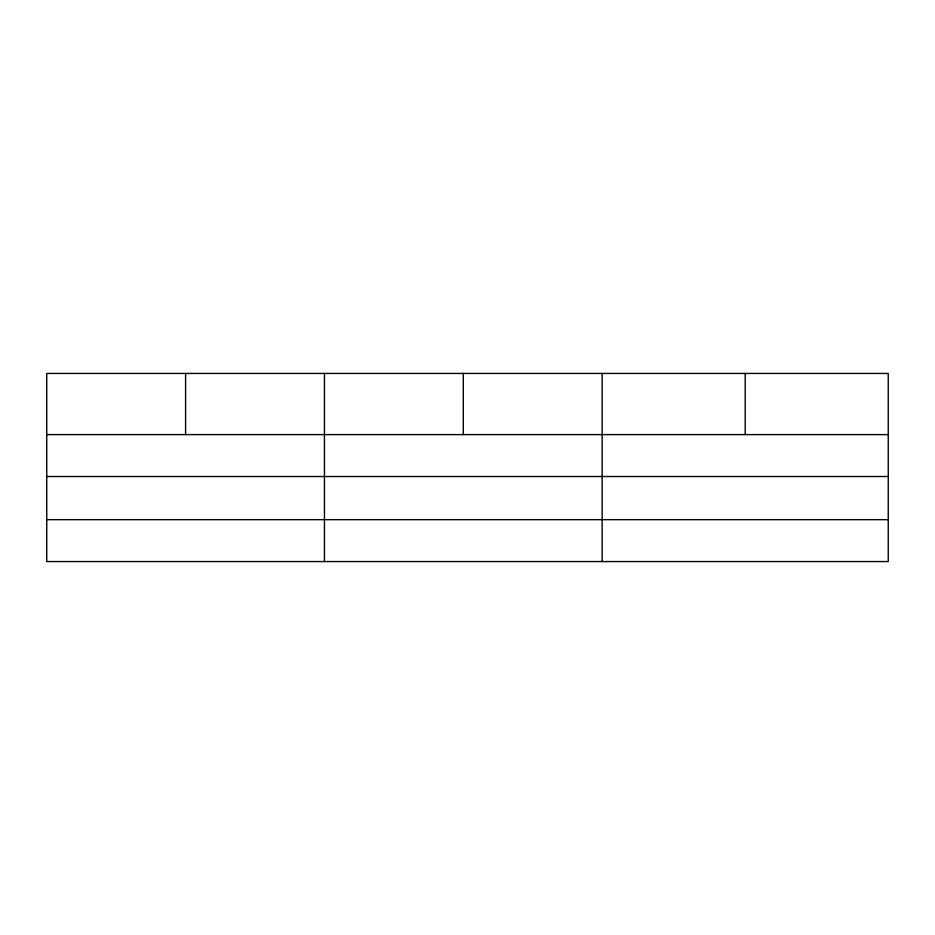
<?xml version="1.0" encoding="UTF-8"?>
<svg xmlns="http://www.w3.org/2000/svg" width="935" height="935" viewBox="0 0 935 935"><rect width="100%" height="100%" fill="white"/><g stroke="black" fill="none" stroke-linecap="round" stroke-linejoin="round"><path stroke-width="1.4" d="M888.25 476.511L888.25 373.439L46.75 373.439L46.75 561.561L888.25 561.561L888.25 476.511L46.75 476.511M46.75 434.611L888.25 434.611M46.75 519.673L888.25 519.673M745.195 373.439L745.195 434.611M602.14 373.439L602.14 561.561M463.292 373.439L463.292 434.611M324.445 373.439L324.445 561.561M185.597 373.439L185.597 434.611"/></g></svg>
